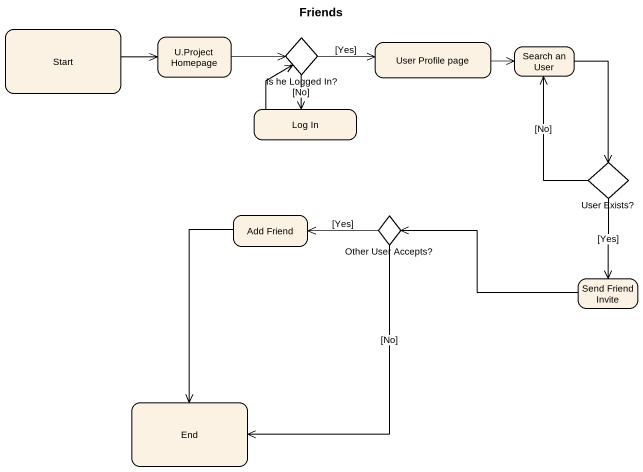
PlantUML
@startuml
title Friends
hide empty description
state "Start" as Start_
state "U.Project Homepage" as U_Project_Homepage
state "Is he Logged In?" as Is_he_Logged_In <<choice>>
state "User Profile page" as User_Profile_page
state "Search an User" as Search_an_User
state "Log In" as Log_In
state "User Exists?" as User_Exists <<choice>>
state "Add Friend" as Add_Friend
state "Other User Accepts?" as Other_User_Accepts <<choice>>
state "Send Friend Invite" as Send_Friend_Invite
state "End" as End_
Start_ -right-> U_Project_Homepage
U_Project_Homepage -right-> Is_he_Logged_In
Is_he_Logged_In -right-> User_Profile_page : [Yes]
Is_he_Logged_In --> Log_In : [No]
User_Profile_page -right-> Search_an_User
Search_an_User --> User_Exists
Log_In -up-> Is_he_Logged_In
User_Exists -up-> Search_an_User : [No]
User_Exists --> Send_Friend_Invite : [Yes]
Add_Friend --> End_
Other_User_Accepts -left-> Add_Friend : [Yes]
Other_User_Accepts --> End_ : [No]
Send_Friend_Invite -left-> Other_User_Accepts
@enduml
